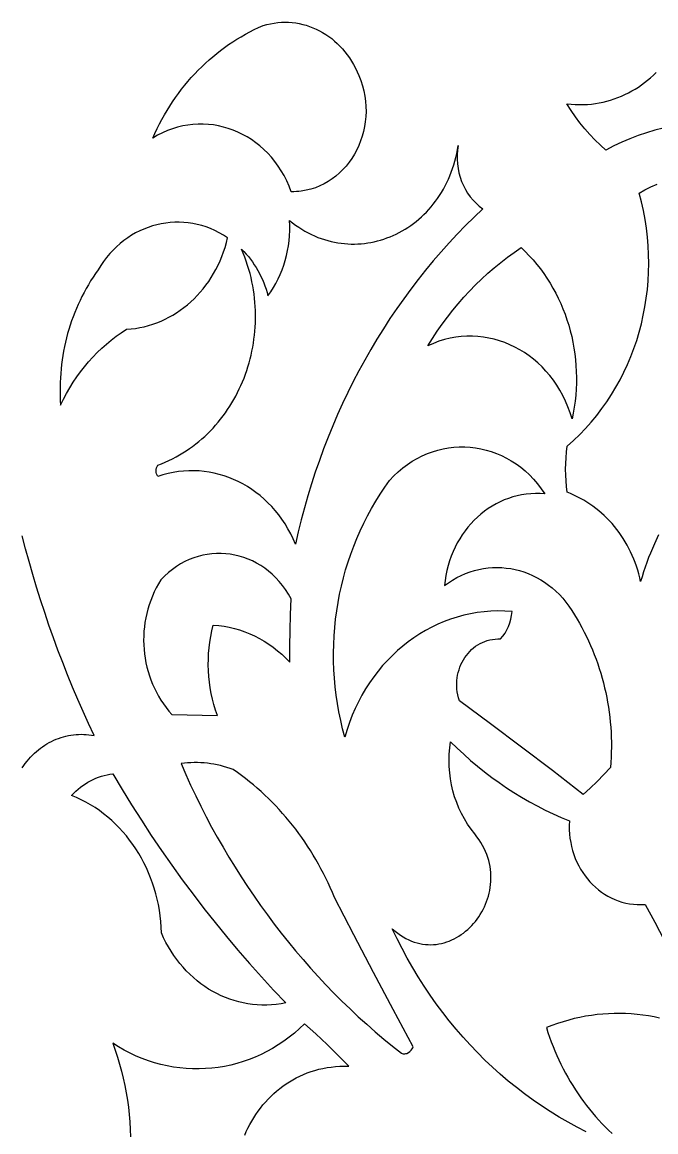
# Model space of a CAD drawing. Extents: x -3069 to -2029, y 258 to 1298.
# Drawn here: x -2506.3 to -2453.9, y 1143 to 1234.6 of the extents above; entities that cross this region are included whole.
import ezdxf

# ---------------------------------------------------------------- set-up
doc = ezdxf.new("R2010")
doc.units = 0
doc.layers.add('LAYER_1', color=18, linetype='CONTINUOUS')

msp = doc.modelspace()

# ---------------------------------------------------------------- linework, layer by layer
at = {"layer": 'LAYER_1'}
for points in [[(-2478.46, 1230.229), (-2478.292, 1229.807), (-2478.152, 1229.382), (-2478.04, 1228.955), (-2477.955, 1228.528), (-2477.896, 1228.1), (-2477.863, 1227.674), (-2477.856, 1227.251), (-2477.873, 1226.831), (-2477.914, 1226.415), (-2477.978, 1226.005), (-2478.066, 1225.602), (-2478.175, 1225.207), (-2478.306, 1224.821), (-2478.457, 1224.445), (-2478.629, 1224.08), (-2478.82, 1223.727), (-2479.031, 1223.388), (-2479.259, 1223.063), (-2479.506, 1222.753), (-2479.769, 1222.46), (-2480.049, 1222.185), (-2480.345, 1221.928), (-2480.655, 1221.692), (-2480.981, 1221.476), (-2481.32, 1221.282), (-2481.672, 1221.111), (-2482.038, 1220.964), (-2482.415, 1220.843), (-2482.803, 1220.748), (-2483.203, 1220.68), (-2483.406, 1220.657), (-2483.612, 1220.641), (-2483.82, 1220.632), (-2484.031, 1220.631), (-2484.21, 1221.091), (-2484.409, 1221.534), (-2484.628, 1221.959), (-2484.865, 1222.366), (-2485.12, 1222.754), (-2485.391, 1223.124), (-2485.679, 1223.475), (-2485.981, 1223.806), (-2486.298, 1224.118), (-2486.628, 1224.409), (-2486.97, 1224.68), (-2487.324, 1224.931), (-2487.689, 1225.16), (-2488.063, 1225.368), (-2488.447, 1225.553), (-2488.838, 1225.717), (-2489.237, 1225.859), (-2489.641, 1225.977), (-2490.052, 1226.073), (-2490.466, 1226.145), (-2490.885, 1226.193), (-2491.306, 1226.217), (-2491.73, 1226.217), (-2492.154, 1226.191), (-2492.578, 1226.141), (-2493.002, 1226.065), (-2493.424, 1225.963), (-2493.844, 1225.836), (-2494.261, 1225.681), (-2494.673, 1225.5), (-2495.08, 1225.292), (-2495.481, 1225.056), (-2495.303, 1225.453), (-2495.117, 1225.844), (-2494.923, 1226.229), (-2494.721, 1226.609), (-2494.511, 1226.983), (-2494.293, 1227.35), (-2494.068, 1227.712), (-2493.836, 1228.067), (-2493.596, 1228.415), (-2493.349, 1228.757), (-2493.095, 1229.093), (-2492.835, 1229.421), (-2492.567, 1229.742), (-2492.293, 1230.057), (-2492.012, 1230.364), (-2491.725, 1230.663), (-2491.432, 1230.956), (-2491.132, 1231.24), (-2490.826, 1231.517), (-2490.515, 1231.786), (-2490.197, 1232.048), (-2489.874, 1232.301), (-2489.546, 1232.545), (-2489.211, 1232.782), (-2488.872, 1233.01), (-2488.527, 1233.23), (-2488.178, 1233.44), (-2487.823, 1233.642), (-2487.463, 1233.835), (-2487.099, 1234.019), (-2486.73, 1234.194), (-2486.357, 1234.359), (-2486.056, 1234.445), (-2485.755, 1234.514), (-2485.454, 1234.568), (-2485.152, 1234.606), (-2484.852, 1234.629), (-2484.552, 1234.636), (-2484.254, 1234.629), (-2483.958, 1234.607), (-2483.663, 1234.571), (-2483.372, 1234.52), (-2483.084, 1234.455), (-2482.799, 1234.377), (-2482.518, 1234.285), (-2482.241, 1234.179), (-2481.969, 1234.06), (-2481.702, 1233.928), (-2481.441, 1233.784), (-2481.185, 1233.627), (-2480.936, 1233.457), (-2480.694, 1233.276), (-2480.458, 1233.082), (-2480.231, 1232.877), (-2480.011, 1232.66), (-2479.8, 1232.432), (-2479.597, 1232.193), (-2479.404, 1231.944), (-2479.22, 1231.683), (-2479.047, 1231.412), (-2478.883, 1231.131), (-2478.731, 1230.84), (-2478.59, 1230.539)], [(-2485.958, 1212.027), (-2485.723, 1212.361), (-2485.504, 1212.706), (-2485.3, 1213.06), (-2485.113, 1213.424), (-2484.941, 1213.796), (-2484.786, 1214.176), (-2484.648, 1214.563), (-2484.526, 1214.957), (-2484.421, 1215.356), (-2484.333, 1215.761), (-2484.262, 1216.17), (-2484.209, 1216.583), (-2484.174, 1216.999), (-2484.156, 1217.417), (-2484.156, 1217.838), (-2484.175, 1218.26), (-2483.926, 1218.06), (-2483.673, 1217.872), (-2483.418, 1217.694), (-2483.16, 1217.528), (-2482.899, 1217.373), (-2482.636, 1217.229), (-2482.37, 1217.096), (-2482.103, 1216.973), (-2481.834, 1216.861), (-2481.563, 1216.76), (-2481.291, 1216.669), (-2481.017, 1216.589), (-2480.743, 1216.518), (-2480.468, 1216.458), (-2480.192, 1216.409), (-2479.916, 1216.369), (-2479.64, 1216.339), (-2479.364, 1216.319), (-2479.088, 1216.308), (-2478.812, 1216.308), (-2478.537, 1216.316), (-2478.263, 1216.335), (-2477.991, 1216.362), (-2477.719, 1216.4), (-2477.449, 1216.446), (-2477.18, 1216.501), (-2476.914, 1216.565), (-2476.65, 1216.639), (-2476.387, 1216.721), (-2476.128, 1216.812), (-2475.871, 1216.911), (-2475.617, 1217.019), (-2475.366, 1217.136), (-2475.118, 1217.261), (-2474.874, 1217.394), (-2474.634, 1217.535), (-2474.397, 1217.685), (-2474.165, 1217.842), (-2473.937, 1218.008), (-2473.714, 1218.181), (-2473.495, 1218.362), (-2473.282, 1218.551), (-2473.073, 1218.747), (-2472.87, 1218.951), (-2472.672, 1219.162), (-2472.481, 1219.38), (-2472.295, 1219.606), (-2472.115, 1219.839), (-2471.942, 1220.078), (-2471.775, 1220.325), (-2471.615, 1220.578), (-2471.462, 1220.839), (-2471.317, 1221.105), (-2471.179, 1221.379), (-2471.048, 1221.659), (-2470.925, 1221.945), (-2470.81, 1222.238), (-2470.704, 1222.536), (-2470.606, 1222.841), (-2470.516, 1223.152), (-2470.436, 1223.469), (-2470.364, 1223.792), (-2470.302, 1224.12), (-2470.249, 1224.454), (-2470.303, 1224.071), (-2470.33, 1223.689), (-2470.33, 1223.308), (-2470.305, 1222.931), (-2470.255, 1222.559), (-2470.18, 1222.194), (-2470.082, 1221.837), (-2469.96, 1221.488), (-2469.815, 1221.151), (-2469.647, 1220.826), (-2469.458, 1220.514), (-2469.248, 1220.218), (-2469.017, 1219.938), (-2468.766, 1219.676), (-2468.496, 1219.434), (-2468.206, 1219.213), (-2468.923, 1218.532), (-2469.626, 1217.837), (-2470.316, 1217.128), (-2470.991, 1216.405), (-2471.653, 1215.667), (-2472.3, 1214.917), (-2472.933, 1214.153), (-2473.552, 1213.376), (-2474.156, 1212.586), (-2474.745, 1211.784), (-2475.319, 1210.97), (-2475.878, 1210.144), (-2476.422, 1209.306), (-2476.951, 1208.456), (-2477.464, 1207.596), (-2477.962, 1206.724), (-2478.444, 1205.842), (-2478.91, 1204.949), (-2479.36, 1204.047), (-2479.793, 1203.134), (-2480.211, 1202.212), (-2480.611, 1201.28), (-2480.996, 1200.34), (-2481.363, 1199.39), (-2481.713, 1198.432), (-2482.047, 1197.466), (-2482.363, 1196.491), (-2482.662, 1195.509), (-2482.943, 1194.519), (-2483.206, 1193.522), (-2483.452, 1192.518), (-2483.68, 1191.508), (-2483.872, 1191.948), (-2484.081, 1192.374), (-2484.305, 1192.785), (-2484.546, 1193.182), (-2484.801, 1193.563), (-2485.07, 1193.93), (-2485.352, 1194.28), (-2485.648, 1194.615), (-2485.956, 1194.933), (-2486.276, 1195.235), (-2486.607, 1195.52), (-2486.949, 1195.788), (-2487.3, 1196.038), (-2487.661, 1196.271), (-2488.031, 1196.486), (-2488.408, 1196.682), (-2488.794, 1196.86), (-2489.186, 1197.019), (-2489.585, 1197.158), (-2489.989, 1197.278), (-2490.398, 1197.378), (-2490.812, 1197.459), (-2491.23, 1197.518), (-2491.652, 1197.557), (-2492.076, 1197.576), (-2492.502, 1197.572), (-2492.929, 1197.548), (-2493.358, 1197.501), (-2493.786, 1197.432), (-2494.215, 1197.341), (-2494.642, 1197.227), (-2495.068, 1197.09), (-2495.123, 1197.202), (-2495.161, 1197.32), (-2495.184, 1197.442), (-2495.192, 1197.566), (-2495.184, 1197.69), (-2495.161, 1197.812), (-2495.123, 1197.93), (-2495.068, 1198.043), (-2494.756, 1198.161), (-2494.448, 1198.288), (-2494.146, 1198.423), (-2493.849, 1198.567), (-2493.557, 1198.718), (-2493.271, 1198.878), (-2492.99, 1199.045), (-2492.715, 1199.22), (-2492.445, 1199.402), (-2492.181, 1199.591), (-2491.923, 1199.787), (-2491.671, 1199.99), (-2491.424, 1200.2), (-2491.184, 1200.416), (-2490.949, 1200.639), (-2490.72, 1200.868), (-2490.498, 1201.103), (-2490.281, 1201.344), (-2490.071, 1201.59), (-2489.868, 1201.842), (-2489.67, 1202.1), (-2489.479, 1202.362), (-2489.295, 1202.63), (-2489.117, 1202.902), (-2488.946, 1203.179), (-2488.781, 1203.461), (-2488.623, 1203.747), (-2488.473, 1204.038), (-2488.329, 1204.332), (-2488.191, 1204.63), (-2488.061, 1204.932), (-2487.938, 1205.237), (-2487.823, 1205.546), (-2487.714, 1205.858), (-2487.613, 1206.173), (-2487.519, 1206.491), (-2487.432, 1206.811), (-2487.353, 1207.135), (-2487.282, 1207.46), (-2487.218, 1207.788), (-2487.162, 1208.117), (-2487.113, 1208.449), (-2487.073, 1208.782), (-2487.04, 1209.117), (-2487.015, 1209.453), (-2486.998, 1209.79), (-2486.989, 1210.129), (-2486.989, 1210.468), (-2486.996, 1210.808), (-2487.012, 1211.148), (-2487.036, 1211.489), (-2487.069, 1211.83), (-2487.11, 1212.171), (-2487.159, 1212.512), (-2487.217, 1212.853), (-2487.284, 1213.193), (-2487.359, 1213.532), (-2487.443, 1213.871), (-2487.536, 1214.209), (-2487.638, 1214.545), (-2487.749, 1214.881), (-2487.869, 1215.215), (-2487.998, 1215.547), (-2488.136, 1215.877), (-2487.944, 1215.68), (-2487.759, 1215.477), (-2487.58, 1215.267), (-2487.409, 1215.05), (-2487.245, 1214.827), (-2487.088, 1214.598), (-2486.939, 1214.363), (-2486.798, 1214.123), (-2486.664, 1213.877), (-2486.538, 1213.626), (-2486.421, 1213.371), (-2486.311, 1213.11), (-2486.21, 1212.846), (-2486.117, 1212.577), (-2486.033, 1212.304)], [(-2489.292, 1216.819), (-2489.635, 1217.041), (-2489.985, 1217.241), (-2490.34, 1217.42), (-2490.699, 1217.579), (-2491.063, 1217.716), (-2491.43, 1217.833), (-2491.8, 1217.93), (-2492.171, 1218.006), (-2492.544, 1218.062), (-2492.918, 1218.098), (-2493.292, 1218.114), (-2493.666, 1218.11), (-2494.038, 1218.087), (-2494.408, 1218.045), (-2494.776, 1217.984), (-2495.14, 1217.903), (-2495.501, 1217.804), (-2495.857, 1217.686), (-2496.208, 1217.549), (-2496.553, 1217.394), (-2496.892, 1217.221), (-2497.223, 1217.03), (-2497.547, 1216.821), (-2497.862, 1216.595), (-2498.168, 1216.351), (-2498.464, 1216.089), (-2498.75, 1215.81), (-2499.025, 1215.515), (-2499.288, 1215.202), (-2499.538, 1214.873), (-2499.776, 1214.527), (-2500, 1214.164), (-2500.21, 1213.866), (-2500.413, 1213.563), (-2500.61, 1213.255), (-2500.799, 1212.943), (-2500.981, 1212.627), (-2501.156, 1212.306), (-2501.325, 1211.982), (-2501.485, 1211.653), (-2501.639, 1211.321), (-2501.786, 1210.986), (-2501.925, 1210.647), (-2502.057, 1210.304), (-2502.181, 1209.959), (-2502.299, 1209.611), (-2502.408, 1209.259), (-2502.51, 1208.905), (-2502.605, 1208.549), (-2502.692, 1208.19), (-2502.772, 1207.829), (-2502.844, 1207.466), (-2502.908, 1207.101), (-2502.964, 1206.734), (-2503.013, 1206.366), (-2503.054, 1205.996), (-2503.087, 1205.625), (-2503.112, 1205.252), (-2503.129, 1204.879), (-2503.138, 1204.504), (-2503.139, 1204.129), (-2503.132, 1203.753), (-2503.118, 1203.377), (-2503.094, 1203.001), (-2502.857, 1203.488), (-2502.605, 1203.964), (-2502.338, 1204.429), (-2502.056, 1204.882), (-2501.759, 1205.323), (-2501.449, 1205.751), (-2501.125, 1206.167), (-2500.787, 1206.569), (-2500.437, 1206.958), (-2500.073, 1207.333), (-2499.698, 1207.693), (-2499.31, 1208.038), (-2498.911, 1208.368), (-2498.501, 1208.683), (-2498.08, 1208.981), (-2497.648, 1209.263), (-2497.275, 1209.293), (-2496.907, 1209.339), (-2496.543, 1209.401), (-2496.183, 1209.479), (-2495.828, 1209.572), (-2495.478, 1209.68), (-2495.134, 1209.803), (-2494.796, 1209.941), (-2494.463, 1210.093), (-2494.138, 1210.258), (-2493.819, 1210.438), (-2493.507, 1210.631), (-2493.203, 1210.836), (-2492.907, 1211.055), (-2492.619, 1211.286), (-2492.339, 1211.528), (-2492.068, 1211.783), (-2491.807, 1212.05), (-2491.554, 1212.327), (-2491.312, 1212.615), (-2491.08, 1212.915), (-2490.858, 1213.224), (-2490.648, 1213.543), (-2490.448, 1213.872), (-2490.26, 1214.211), (-2490.083, 1214.559), (-2489.919, 1214.915), (-2489.767, 1215.28), (-2489.628, 1215.653), (-2489.503, 1216.034), (-2489.39, 1216.423)], [(-2460.837, 1201.855), (-2460.994, 1202.363), (-2461.173, 1202.854), (-2461.374, 1203.329), (-2461.596, 1203.787), (-2461.838, 1204.228), (-2462.099, 1204.65), (-2462.378, 1205.055), (-2462.674, 1205.44), (-2462.987, 1205.806), (-2463.315, 1206.152), (-2463.658, 1206.479), (-2464.015, 1206.785), (-2464.385, 1207.069), (-2464.767, 1207.333), (-2465.161, 1207.574), (-2465.565, 1207.793), (-2465.978, 1207.989), (-2466.4, 1208.162), (-2466.83, 1208.312), (-2467.267, 1208.437), (-2467.71, 1208.538), (-2468.159, 1208.614), (-2468.612, 1208.665), (-2469.068, 1208.689), (-2469.527, 1208.688), (-2469.987, 1208.659), (-2470.449, 1208.604), (-2470.911, 1208.521), (-2471.371, 1208.41), (-2471.831, 1208.27), (-2472.287, 1208.102), (-2472.741, 1207.904), (-2472.36, 1208.515), (-2471.965, 1209.114), (-2471.555, 1209.7), (-2471.131, 1210.273), (-2470.694, 1210.832), (-2470.243, 1211.378), (-2469.778, 1211.909), (-2469.301, 1212.427), (-2468.811, 1212.929), (-2468.308, 1213.417), (-2467.793, 1213.889), (-2467.267, 1214.346), (-2466.728, 1214.788), (-2466.178, 1215.213), (-2465.618, 1215.622), (-2465.046, 1216.014), (-2464.702, 1215.684), (-2464.371, 1215.342), (-2464.052, 1214.99), (-2463.745, 1214.627), (-2463.452, 1214.253), (-2463.172, 1213.87), (-2462.904, 1213.478), (-2462.65, 1213.076), (-2462.409, 1212.667), (-2462.182, 1212.249), (-2461.968, 1211.823), (-2461.768, 1211.39), (-2461.582, 1210.95), (-2461.409, 1210.504), (-2461.251, 1210.052), (-2461.107, 1209.594), (-2460.977, 1209.131), (-2460.862, 1208.663), (-2460.762, 1208.191), (-2460.676, 1207.715), (-2460.605, 1207.236), (-2460.548, 1206.754), (-2460.507, 1206.269), (-2460.482, 1205.781), (-2460.471, 1205.292), (-2460.476, 1204.802), (-2460.496, 1204.311), (-2460.533, 1203.819), (-2460.585, 1203.327), (-2460.653, 1202.835), (-2460.737, 1202.345)], [(-2470.146, 1178.58), (-2470.219, 1178.82), (-2470.277, 1179.059), (-2470.319, 1179.299), (-2470.348, 1179.537), (-2470.362, 1179.775), (-2470.362, 1180.01), (-2470.35, 1180.243), (-2470.324, 1180.473), (-2470.285, 1180.699), (-2470.234, 1180.921), (-2470.172, 1181.139), (-2470.097, 1181.351), (-2470.012, 1181.558), (-2469.916, 1181.758), (-2469.809, 1181.952), (-2469.692, 1182.139), (-2469.565, 1182.317), (-2469.429, 1182.487), (-2469.284, 1182.648), (-2469.13, 1182.8), (-2468.968, 1182.941), (-2468.798, 1183.072), (-2468.621, 1183.192), (-2468.436, 1183.3), (-2468.244, 1183.396), (-2468.046, 1183.48), (-2467.842, 1183.55), (-2467.632, 1183.606), (-2467.416, 1183.648), (-2467.195, 1183.674), (-2466.97, 1183.686), (-2466.741, 1183.681), (-2466.542, 1183.916), (-2466.365, 1184.169), (-2466.209, 1184.437), (-2466.077, 1184.718), (-2465.968, 1185.012), (-2465.883, 1185.316), (-2465.824, 1185.628), (-2465.79, 1185.946), (-2466.374, 1185.985), (-2466.955, 1185.995), (-2467.532, 1185.977), (-2468.104, 1185.933), (-2468.671, 1185.861), (-2469.232, 1185.763), (-2469.786, 1185.64), (-2470.332, 1185.491), (-2470.871, 1185.318), (-2471.401, 1185.12), (-2471.921, 1184.899), (-2472.432, 1184.654), (-2472.933, 1184.386), (-2473.422, 1184.095), (-2473.9, 1183.783), (-2474.365, 1183.45), (-2474.817, 1183.095), (-2475.255, 1182.72), (-2475.679, 1182.324), (-2476.089, 1181.909), (-2476.482, 1181.476), (-2476.86, 1181.023), (-2477.22, 1180.552), (-2477.564, 1180.064), (-2477.889, 1179.558), (-2478.195, 1179.036), (-2478.482, 1178.498), (-2478.749, 1177.943), (-2478.996, 1177.374), (-2479.221, 1176.789), (-2479.424, 1176.191), (-2479.605, 1175.578), (-2479.788, 1176.264), (-2479.951, 1176.954), (-2480.094, 1177.647), (-2480.217, 1178.342), (-2480.32, 1179.039), (-2480.404, 1179.737), (-2480.468, 1180.436), (-2480.512, 1181.136), (-2480.536, 1181.835), (-2480.541, 1182.534), (-2480.527, 1183.232), (-2480.493, 1183.928), (-2480.441, 1184.622), (-2480.369, 1185.314), (-2480.278, 1186.002), (-2480.168, 1186.688), (-2480.039, 1187.369), (-2479.892, 1188.046), (-2479.726, 1188.717), (-2479.541, 1189.384), (-2479.338, 1190.044), (-2479.116, 1190.698), (-2478.876, 1191.345), (-2478.618, 1191.985), (-2478.341, 1192.617), (-2478.046, 1193.24), (-2477.734, 1193.855), (-2477.403, 1194.46), (-2477.055, 1195.055), (-2476.689, 1195.641), (-2476.305, 1196.215), (-2475.903, 1196.778), (-2475.554, 1197.149), (-2475.191, 1197.494), (-2474.815, 1197.811), (-2474.428, 1198.101), (-2474.03, 1198.365), (-2473.623, 1198.602), (-2473.208, 1198.812), (-2472.785, 1198.995), (-2472.356, 1199.153), (-2471.921, 1199.283), (-2471.482, 1199.388), (-2471.04, 1199.466), (-2470.595, 1199.519), (-2470.15, 1199.545), (-2469.704, 1199.545), (-2469.259, 1199.519), (-2468.815, 1199.468), (-2468.375, 1199.391), (-2467.938, 1199.289), (-2467.507, 1199.161), (-2467.081, 1199.007), (-2466.662, 1198.829), (-2466.252, 1198.625), (-2465.85, 1198.396), (-2465.459, 1198.141), (-2465.078, 1197.862), (-2464.71, 1197.558), (-2464.354, 1197.23), (-2464.013, 1196.876), (-2463.687, 1196.498), (-2463.378, 1196.096), (-2463.085, 1195.669), (-2463.476, 1195.695), (-2463.863, 1195.699), (-2464.247, 1195.682), (-2464.626, 1195.644), (-2465.001, 1195.586), (-2465.369, 1195.508), (-2465.732, 1195.411), (-2466.089, 1195.295), (-2466.438, 1195.161), (-2466.78, 1195.009), (-2467.114, 1194.839), (-2467.44, 1194.653), (-2467.756, 1194.45), (-2468.063, 1194.231), (-2468.36, 1193.996), (-2468.647, 1193.747), (-2468.922, 1193.483), (-2469.186, 1193.204), (-2469.438, 1192.912), (-2469.677, 1192.607), (-2469.903, 1192.289), (-2470.115, 1191.958), (-2470.313, 1191.616), (-2470.497, 1191.263), (-2470.666, 1190.898), (-2470.819, 1190.524), (-2470.955, 1190.139), (-2471.075, 1189.745), (-2471.178, 1189.341), (-2471.263, 1188.93), (-2471.33, 1188.51), (-2471.378, 1188.083), (-2471.042, 1188.327), (-2470.698, 1188.55), (-2470.347, 1188.75), (-2469.991, 1188.928), (-2469.63, 1189.085), (-2469.265, 1189.22), (-2468.896, 1189.333), (-2468.524, 1189.426), (-2468.15, 1189.497), (-2467.775, 1189.547), (-2467.398, 1189.576), (-2467.022, 1189.585), (-2466.647, 1189.573), (-2466.273, 1189.541), (-2465.902, 1189.488), (-2465.533, 1189.416), (-2465.168, 1189.324), (-2464.808, 1189.212), (-2464.452, 1189.081), (-2464.103, 1188.93), (-2463.76, 1188.76), (-2463.424, 1188.572), (-2463.097, 1188.364), (-2462.778, 1188.137), (-2462.468, 1187.892), (-2462.169, 1187.629), (-2461.881, 1187.348), (-2461.604, 1187.048), (-2461.34, 1186.731), (-2461.089, 1186.396), (-2460.852, 1186.043), (-2460.629, 1185.673), (-2460.418, 1185.324), (-2460.214, 1184.971), (-2460.017, 1184.614), (-2459.827, 1184.253), (-2459.646, 1183.887), (-2459.471, 1183.519), (-2459.304, 1183.146), (-2459.144, 1182.77), (-2458.992, 1182.39), (-2458.848, 1182.008), (-2458.711, 1181.622), (-2458.582, 1181.234), (-2458.461, 1180.842), (-2458.347, 1180.448), (-2458.241, 1180.052), (-2458.143, 1179.653), (-2458.052, 1179.252), (-2457.969, 1178.849), (-2457.895, 1178.444), (-2457.828, 1178.037), (-2457.769, 1177.628), (-2457.718, 1177.218), (-2457.675, 1176.806), (-2457.64, 1176.394), (-2457.614, 1175.98), (-2457.595, 1175.565), (-2457.584, 1175.15), (-2457.582, 1174.733), (-2457.588, 1174.317), (-2457.602, 1173.899), (-2457.624, 1173.482), (-2457.655, 1173.064), (-2458.2, 1172.478), (-2458.761, 1171.91), (-2459.337, 1171.36), (-2459.927, 1170.829), (-2462.461, 1172.8), (-2465.009, 1174.749), (-2467.571, 1176.676)], [(-2484.16, 1181.76), (-2484.153, 1183.071), (-2484.13, 1184.381), (-2484.091, 1185.692), (-2484.036, 1187.001), (-2484.258, 1187.39), (-2484.496, 1187.757), (-2484.75, 1188.105), (-2485.02, 1188.431), (-2485.303, 1188.737), (-2485.599, 1189.021), (-2485.908, 1189.284), (-2486.227, 1189.526), (-2486.557, 1189.746), (-2486.896, 1189.945), (-2487.244, 1190.122), (-2487.598, 1190.277), (-2487.96, 1190.41), (-2488.327, 1190.52), (-2488.698, 1190.609), (-2489.073, 1190.675), (-2489.451, 1190.718), (-2489.831, 1190.739), (-2490.211, 1190.737), (-2490.592, 1190.712), (-2490.971, 1190.664), (-2491.348, 1190.592), (-2491.723, 1190.497), (-2492.093, 1190.379), (-2492.459, 1190.236), (-2492.819, 1190.07), (-2493.172, 1189.881), (-2493.518, 1189.666), (-2493.855, 1189.428), (-2494.183, 1189.166), (-2494.5, 1188.879), (-2494.806, 1188.567), (-2495.004, 1188.239), (-2495.188, 1187.905), (-2495.356, 1187.564), (-2495.51, 1187.218), (-2495.649, 1186.866), (-2495.772, 1186.51), (-2495.881, 1186.15), (-2495.975, 1185.787), (-2496.054, 1185.421), (-2496.119, 1185.052), (-2496.168, 1184.681), (-2496.203, 1184.31), (-2496.224, 1183.937), (-2496.23, 1183.564), (-2496.221, 1183.192), (-2496.198, 1182.82), (-2496.161, 1182.45), (-2496.109, 1182.082), (-2496.043, 1181.716), (-2495.962, 1181.354), (-2495.867, 1180.995), (-2495.758, 1180.64), (-2495.635, 1180.29), (-2495.498, 1179.945), (-2495.347, 1179.606), (-2495.181, 1179.273), (-2495.002, 1178.947), (-2494.809, 1178.628), (-2494.601, 1178.317), (-2494.38, 1178.015), (-2494.146, 1177.722), (-2493.897, 1177.439), (-2490.134, 1177.351), (-2490.289, 1177.8), (-2490.426, 1178.254), (-2490.545, 1178.713), (-2490.647, 1179.176), (-2490.731, 1179.642), (-2490.797, 1180.111), (-2490.846, 1180.583), (-2490.876, 1181.056), (-2490.889, 1181.53), (-2490.883, 1182.004), (-2490.86, 1182.478), (-2490.819, 1182.951), (-2490.759, 1183.423), (-2490.682, 1183.893), (-2490.587, 1184.359), (-2490.473, 1184.823), (-2490.03, 1184.786), (-2489.59, 1184.726), (-2489.154, 1184.645), (-2488.723, 1184.543), (-2488.298, 1184.42), (-2487.879, 1184.276), (-2487.467, 1184.111), (-2487.062, 1183.926), (-2486.664, 1183.722), (-2486.276, 1183.498), (-2485.897, 1183.255), (-2485.527, 1182.992), (-2485.168, 1182.711), (-2484.82, 1182.412), (-2484.484, 1182.095)], [(-2488.832, 1172.887), (-2489.092, 1172.981), (-2489.354, 1173.067), (-2489.619, 1173.144), (-2489.884, 1173.214), (-2490.151, 1173.274), (-2490.42, 1173.326), (-2490.69, 1173.37), (-2490.96, 1173.405), (-2491.232, 1173.432), (-2491.504, 1173.45), (-2491.776, 1173.459), (-2492.049, 1173.46), (-2492.322, 1173.452), (-2492.595, 1173.436), (-2492.867, 1173.411), (-2493.14, 1173.377), (-2492.749, 1172.484), (-2492.346, 1171.599), (-2491.931, 1170.722), (-2491.503, 1169.853), (-2491.063, 1168.993), (-2490.611, 1168.141), (-2490.146, 1167.298), (-2489.67, 1166.463), (-2489.181, 1165.638), (-2488.681, 1164.821), (-2488.17, 1164.014), (-2487.647, 1163.216), (-2487.112, 1162.428), (-2486.566, 1161.649), (-2486.009, 1160.88), (-2485.441, 1160.121), (-2484.862, 1159.372), (-2484.272, 1158.633), (-2483.672, 1157.905), (-2483.06, 1157.187), (-2482.439, 1156.48), (-2481.806, 1155.784), (-2481.164, 1155.098), (-2480.511, 1154.424), (-2479.848, 1153.761), (-2479.176, 1153.109), (-2478.493, 1152.469), (-2477.801, 1151.841), (-2477.099, 1151.224), (-2476.387, 1150.62), (-2475.667, 1150.027), (-2474.936, 1149.447), (-2474.861, 1149.426), (-2474.786, 1149.414), (-2474.711, 1149.409), (-2474.637, 1149.413), (-2474.563, 1149.424), (-2474.492, 1149.442), (-2474.356, 1149.5), (-2474.232, 1149.585), (-2474.124, 1149.695), (-2474.035, 1149.827), (-2473.999, 1149.9), (-2473.969, 1149.979), (-2475.611, 1153.053), (-2477.241, 1156.135), (-2478.859, 1159.225), (-2480.464, 1162.322), (-2480.633, 1162.729), (-2480.809, 1163.131), (-2480.992, 1163.53), (-2481.181, 1163.924), (-2481.376, 1164.314), (-2481.578, 1164.699), (-2481.786, 1165.08), (-2482.001, 1165.456), (-2482.221, 1165.828), (-2482.448, 1166.195), (-2482.68, 1166.557), (-2482.919, 1166.914), (-2483.163, 1167.266), (-2483.413, 1167.613), (-2483.669, 1167.955), (-2483.931, 1168.291), (-2484.198, 1168.622), (-2484.471, 1168.948), (-2484.749, 1169.268), (-2485.033, 1169.583), (-2485.322, 1169.892), (-2485.616, 1170.195), (-2485.915, 1170.492), (-2486.22, 1170.783), (-2486.529, 1171.068), (-2486.844, 1171.347), (-2487.163, 1171.62), (-2487.488, 1171.886), (-2487.817, 1172.146), (-2488.15, 1172.399), (-2488.489, 1172.646)], [(-2484.482, 1153.605), (-2484.878, 1153.531), (-2485.274, 1153.477), (-2485.669, 1153.441), (-2486.062, 1153.423), (-2486.454, 1153.424), (-2486.844, 1153.443), (-2487.231, 1153.479), (-2487.614, 1153.532), (-2487.995, 1153.603), (-2488.371, 1153.691), (-2488.743, 1153.795), (-2489.111, 1153.916), (-2489.473, 1154.053), (-2489.829, 1154.206), (-2490.179, 1154.374), (-2490.522, 1154.558), (-2490.859, 1154.757), (-2491.188, 1154.971), (-2491.509, 1155.199), (-2491.821, 1155.442), (-2492.125, 1155.699), (-2492.419, 1155.971), (-2492.704, 1156.255), (-2492.979, 1156.553), (-2493.243, 1156.865), (-2493.496, 1157.189), (-2493.737, 1157.526), (-2493.967, 1157.875), (-2494.184, 1158.236), (-2494.388, 1158.609), (-2494.579, 1158.994), (-2494.756, 1159.391), (-2494.776, 1159.868), (-2494.811, 1160.341), (-2494.863, 1160.81), (-2494.93, 1161.274), (-2495.013, 1161.733), (-2495.111, 1162.187), (-2495.224, 1162.634), (-2495.352, 1163.076), (-2495.495, 1163.511), (-2495.652, 1163.938), (-2495.822, 1164.358), (-2496.007, 1164.771), (-2496.205, 1165.175), (-2496.416, 1165.57), (-2496.64, 1165.957), (-2496.877, 1166.334), (-2497.126, 1166.701), (-2497.388, 1167.058), (-2497.661, 1167.404), (-2497.946, 1167.739), (-2498.243, 1168.063), (-2498.551, 1168.375), (-2498.869, 1168.675), (-2499.198, 1168.962), (-2499.538, 1169.236), (-2499.888, 1169.497), (-2500.247, 1169.744), (-2500.616, 1169.977), (-2500.995, 1170.195), (-2501.382, 1170.399), (-2501.779, 1170.587), (-2502.184, 1170.759), (-2502.008, 1170.941), (-2501.826, 1171.115), (-2501.638, 1171.28), (-2501.445, 1171.435), (-2501.246, 1171.581), (-2501.041, 1171.718), (-2500.832, 1171.845), (-2500.619, 1171.962), (-2500.401, 1172.069), (-2500.179, 1172.167), (-2499.953, 1172.253), (-2499.724, 1172.33), (-2499.492, 1172.396), (-2499.257, 1172.451), (-2499.019, 1172.495), (-2498.78, 1172.529), (-2498.01, 1171.238), (-2497.224, 1169.961), (-2496.42, 1168.698), (-2495.6, 1167.448), (-2494.762, 1166.213), (-2493.908, 1164.991), (-2493.037, 1163.784), (-2492.15, 1162.592), (-2491.247, 1161.415), (-2490.327, 1160.252), (-2489.392, 1159.105), (-2488.441, 1157.973), (-2487.474, 1156.857), (-2486.492, 1155.757), (-2485.495, 1154.673)]]:
    msp.add_lwpolyline(points, close=True, dxfattribs=at)
for points in [[(-2453.298, 1225.891), (-2453.995, 1225.71), (-2454.686, 1225.502), (-2455.37, 1225.268), (-2456.048, 1225.008), (-2456.718, 1224.722), (-2457.38, 1224.41), (-2458.033, 1224.072), (-2458.495, 1224.484), (-2458.941, 1224.916), (-2459.37, 1225.366), (-2459.783, 1225.835), (-2460.177, 1226.322), (-2460.554, 1226.826), (-2460.912, 1227.347), (-2461.252, 1227.884), (-2460.906, 1227.851), (-2460.564, 1227.831), (-2460.225, 1227.824), (-2459.889, 1227.829), (-2459.557, 1227.847), (-2459.228, 1227.877), (-2458.903, 1227.919), (-2458.582, 1227.973), (-2458.266, 1228.039), (-2457.953, 1228.116), (-2457.645, 1228.204), (-2457.341, 1228.303), (-2457.042, 1228.412), (-2456.748, 1228.532), (-2456.459, 1228.662), (-2456.174, 1228.802), (-2455.896, 1228.952), (-2455.622, 1229.111), (-2455.354, 1229.28), (-2455.092, 1229.458), (-2454.836, 1229.644), (-2454.585, 1229.839), (-2454.341, 1230.042), (-2454.103, 1230.254), (-2453.872, 1230.473)], [(-2453.679, 1192.269), (-2454.027, 1191.533), (-2454.351, 1190.78), (-2454.503, 1190.396), (-2454.649, 1190.009), (-2454.788, 1189.617), (-2454.921, 1189.222), (-2455.047, 1188.822), (-2455.167, 1188.419), (-2455.239, 1188.74), (-2455.321, 1189.058), (-2455.411, 1189.371), (-2455.51, 1189.68), (-2455.618, 1189.985), (-2455.735, 1190.284), (-2455.859, 1190.579), (-2455.992, 1190.868), (-2456.133, 1191.152), (-2456.282, 1191.431), (-2456.438, 1191.704), (-2456.602, 1191.971), (-2456.773, 1192.232), (-2456.952, 1192.486), (-2457.138, 1192.735), (-2457.331, 1192.977), (-2457.53, 1193.211), (-2457.736, 1193.439), (-2457.949, 1193.66), (-2458.168, 1193.874), (-2458.394, 1194.08), (-2458.625, 1194.278), (-2458.862, 1194.468), (-2459.105, 1194.651), (-2459.354, 1194.825), (-2459.608, 1194.99), (-2459.868, 1195.147), (-2460.132, 1195.295), (-2460.402, 1195.435), (-2460.677, 1195.565), (-2460.956, 1195.685), (-2461.24, 1195.797), (-2461.294, 1196.271), (-2461.332, 1196.748), (-2461.356, 1197.225), (-2461.363, 1197.703), (-2461.356, 1198.18), (-2461.332, 1198.657), (-2461.294, 1199.134), (-2461.24, 1199.609), (-2460.709, 1200.079), (-2460.199, 1200.569), (-2459.71, 1201.077), (-2459.24, 1201.603), (-2458.792, 1202.146), (-2458.364, 1202.706), (-2457.958, 1203.281), (-2457.573, 1203.871), (-2457.209, 1204.475), (-2456.867, 1205.092), (-2456.548, 1205.722), (-2456.25, 1206.363), (-2455.975, 1207.016), (-2455.723, 1207.679), (-2455.493, 1208.351), (-2455.287, 1209.032), (-2455.104, 1209.721), (-2454.944, 1210.417), (-2454.808, 1211.12), (-2454.696, 1211.829), (-2454.608, 1212.543), (-2454.545, 1213.26), (-2454.506, 1213.982), (-2454.492, 1214.706), (-2454.503, 1215.432), (-2454.539, 1216.159), (-2454.601, 1216.887), (-2454.688, 1217.614), (-2454.801, 1218.341), (-2454.94, 1219.065), (-2455.106, 1219.788), (-2455.298, 1220.506), (-2454.809, 1220.775), (-2454.312, 1221.02), (-2453.808, 1221.241)], [(-2506.271, 1173.022), (-2506.142, 1173.213), (-2506.007, 1173.399), (-2505.867, 1173.578), (-2505.722, 1173.751), (-2505.572, 1173.917), (-2505.418, 1174.077), (-2505.258, 1174.231), (-2505.095, 1174.377), (-2504.927, 1174.518), (-2504.755, 1174.651), (-2504.58, 1174.778), (-2504.4, 1174.897), (-2504.218, 1175.01), (-2504.031, 1175.115), (-2503.842, 1175.213), (-2503.65, 1175.304), (-2503.455, 1175.388), (-2503.258, 1175.464), (-2503.058, 1175.533), (-2502.856, 1175.594), (-2502.652, 1175.647), (-2502.446, 1175.693), (-2502.238, 1175.73), (-2502.029, 1175.76), (-2501.819, 1175.782), (-2501.607, 1175.795), (-2501.395, 1175.801), (-2501.182, 1175.798), (-2500.968, 1175.787), (-2500.754, 1175.767), (-2500.539, 1175.739), (-2500.325, 1175.702), (-2500.787, 1176.692), (-2501.238, 1177.687), (-2501.677, 1178.689), (-2502.104, 1179.697), (-2502.518, 1180.71), (-2502.921, 1181.73), (-2503.312, 1182.755), (-2503.69, 1183.785), (-2504.056, 1184.82), (-2504.409, 1185.861), (-2504.751, 1186.907), (-2505.08, 1187.958), (-2505.396, 1189.013), (-2505.7, 1190.074), (-2505.992, 1191.138), (-2506.271, 1192.207)], [(-2459.657, 1142.954), (-2460.417, 1143.342), (-2461.167, 1143.75), (-2461.907, 1144.179), (-2462.635, 1144.627), (-2463.353, 1145.095), (-2464.059, 1145.582), (-2464.753, 1146.087), (-2465.434, 1146.612), (-2466.104, 1147.155), (-2466.761, 1147.715), (-2467.404, 1148.294), (-2468.035, 1148.89), (-2468.652, 1149.503), (-2469.254, 1150.133), (-2469.843, 1150.78), (-2470.417, 1151.444), (-2470.976, 1152.123), (-2471.52, 1152.818), (-2472.049, 1153.529), (-2472.562, 1154.255), (-2473.058, 1154.996), (-2473.539, 1155.751), (-2474.002, 1156.521), (-2474.449, 1157.305), (-2474.878, 1158.103), (-2475.29, 1158.915), (-2475.684, 1159.74), (-2475.462, 1159.547), (-2475.238, 1159.37), (-2475.012, 1159.209), (-2474.785, 1159.065), (-2474.556, 1158.935), (-2474.327, 1158.821), (-2474.098, 1158.722), (-2473.868, 1158.637), (-2473.638, 1158.567), (-2473.408, 1158.511), (-2473.179, 1158.468), (-2472.951, 1158.438), (-2472.723, 1158.422), (-2472.497, 1158.418), (-2472.273, 1158.427), (-2472.051, 1158.448), (-2471.83, 1158.48), (-2471.612, 1158.524), (-2471.397, 1158.579), (-2471.185, 1158.645), (-2470.976, 1158.722), (-2470.771, 1158.808), (-2470.569, 1158.905), (-2470.371, 1159.011), (-2470.178, 1159.127), (-2469.989, 1159.251), (-2469.805, 1159.384), (-2469.626, 1159.526), (-2469.453, 1159.675), (-2469.285, 1159.833), (-2469.123, 1159.997), (-2468.968, 1160.169), (-2468.818, 1160.348), (-2468.676, 1160.533), (-2468.541, 1160.724), (-2468.412, 1160.922), (-2468.292, 1161.124), (-2468.179, 1161.332), (-2468.074, 1161.545), (-2467.978, 1161.763), (-2467.89, 1161.985), (-2467.811, 1162.211), (-2467.742, 1162.44), (-2467.682, 1162.673), (-2467.631, 1162.909), (-2467.591, 1163.148), (-2467.56, 1163.39), (-2467.541, 1163.633), (-2467.532, 1163.878), (-2467.534, 1164.125), (-2467.547, 1164.373), (-2467.572, 1164.622), (-2467.609, 1164.872), (-2467.658, 1165.122), (-2467.72, 1165.372), (-2467.794, 1165.621), (-2467.881, 1165.87), (-2467.981, 1166.118), (-2468.095, 1166.364), (-2468.223, 1166.61), (-2468.364, 1166.853), (-2468.52, 1167.094), (-2468.69, 1167.332), (-2468.876, 1167.568), (-2469.182, 1167.964), (-2469.466, 1168.377), (-2469.726, 1168.805), (-2469.963, 1169.247), (-2470.177, 1169.701), (-2470.366, 1170.166), (-2470.532, 1170.642), (-2470.672, 1171.127), (-2470.788, 1171.62), (-2470.879, 1172.12), (-2470.944, 1172.625), (-2470.983, 1173.134), (-2470.996, 1173.647), (-2470.983, 1174.162), (-2470.943, 1174.677), (-2470.875, 1175.192), (-2470.334, 1174.663), (-2469.782, 1174.148), (-2469.219, 1173.649), (-2468.645, 1173.166), (-2468.061, 1172.698), (-2467.468, 1172.246), (-2466.865, 1171.81), (-2466.252, 1171.39), (-2465.631, 1170.987), (-2465.001, 1170.601), (-2464.362, 1170.231), (-2463.715, 1169.878), (-2463.06, 1169.542), (-2462.397, 1169.224), (-2461.727, 1168.923), (-2461.05, 1168.64), (-2461.065, 1168.275), (-2461.062, 1167.914), (-2461.041, 1167.557), (-2461.003, 1167.207), (-2460.947, 1166.862), (-2460.875, 1166.523), (-2460.787, 1166.192), (-2460.683, 1165.868), (-2460.565, 1165.553), (-2460.432, 1165.246), (-2460.284, 1164.948), (-2460.123, 1164.66), (-2459.949, 1164.382), (-2459.762, 1164.115), (-2459.563, 1163.859), (-2459.352, 1163.615), (-2459.13, 1163.383), (-2458.898, 1163.164), (-2458.655, 1162.959), (-2458.402, 1162.767), (-2458.14, 1162.59), (-2457.869, 1162.428), (-2457.59, 1162.281), (-2457.303, 1162.151), (-2457.009, 1162.037), (-2456.708, 1161.94), (-2456.4, 1161.861), (-2456.087, 1161.8), (-2455.768, 1161.758), (-2455.444, 1161.734), (-2455.115, 1161.731), (-2454.783, 1161.748), (-2454.005, 1160.268), (-2453.217, 1158.794)], [(-2453.596, 1152.357), (-2454.06, 1152.454), (-2454.527, 1152.537), (-2454.995, 1152.606), (-2455.464, 1152.661), (-2455.935, 1152.701), (-2456.406, 1152.727), (-2456.878, 1152.739), (-2457.351, 1152.736), (-2457.824, 1152.719), (-2458.296, 1152.687), (-2458.768, 1152.641), (-2459.239, 1152.581), (-2459.709, 1152.506), (-2460.178, 1152.416), (-2460.646, 1152.312), (-2461.111, 1152.193), (-2461.575, 1152.059), (-2462.036, 1151.911), (-2462.494, 1151.749), (-2462.949, 1151.571), (-2462.824, 1151.178), (-2462.691, 1150.789), (-2462.551, 1150.403), (-2462.404, 1150.021), (-2462.25, 1149.644), (-2462.089, 1149.27), (-2461.922, 1148.9), (-2461.747, 1148.535), (-2461.566, 1148.174), (-2461.378, 1147.818), (-2461.183, 1147.466), (-2460.982, 1147.119), (-2460.774, 1146.776), (-2460.561, 1146.439), (-2460.34, 1146.106), (-2460.114, 1145.779), (-2459.882, 1145.457), (-2459.643, 1145.14), (-2459.399, 1144.829), (-2459.148, 1144.523), (-2458.892, 1144.223), (-2458.63, 1143.929), (-2458.363, 1143.641), (-2458.089, 1143.358), (-2457.811, 1143.082), (-2457.527, 1142.812)], [(-2487.88, 1142.678), (-2487.75, 1142.977), (-2487.61, 1143.271), (-2487.461, 1143.561), (-2487.302, 1143.845), (-2487.135, 1144.124), (-2486.959, 1144.396), (-2486.773, 1144.663), (-2486.579, 1144.923), (-2486.377, 1145.175), (-2486.166, 1145.421), (-2485.947, 1145.659), (-2485.719, 1145.89), (-2485.484, 1146.112), (-2485.24, 1146.326), (-2484.989, 1146.531), (-2484.73, 1146.727), (-2484.464, 1146.913), (-2484.19, 1147.09), (-2483.909, 1147.257), (-2483.621, 1147.414), (-2483.326, 1147.56), (-2483.024, 1147.696), (-2482.715, 1147.82), (-2482.4, 1147.932), (-2482.078, 1148.033), (-2481.751, 1148.122), (-2481.416, 1148.198), (-2481.076, 1148.261), (-2480.73, 1148.311), (-2480.378, 1148.348), (-2480.021, 1148.372), (-2479.658, 1148.381), (-2479.29, 1148.376), (-2479.728, 1148.836), (-2480.172, 1149.289), (-2480.621, 1149.737), (-2481.075, 1150.179), (-2481.535, 1150.615), (-2482, 1151.045), (-2482.47, 1151.468), (-2482.945, 1151.886), (-2483.354, 1151.494), (-2483.776, 1151.123), (-2484.21, 1150.774), (-2484.654, 1150.447), (-2485.109, 1150.141), (-2485.574, 1149.856), (-2486.048, 1149.594), (-2486.53, 1149.353), (-2487.02, 1149.134), (-2487.516, 1148.937), (-2488.019, 1148.761), (-2488.527, 1148.608), (-2489.04, 1148.478), (-2489.558, 1148.369), (-2490.078, 1148.282), (-2490.602, 1148.218), (-2491.127, 1148.177), (-2491.654, 1148.158), (-2492.182, 1148.161), (-2492.71, 1148.187), (-2493.236, 1148.236), (-2493.762, 1148.307), (-2494.285, 1148.402), (-2494.806, 1148.519), (-2495.323, 1148.659), (-2495.836, 1148.823), (-2496.343, 1149.009), (-2496.846, 1149.219), (-2497.342, 1149.452), (-2497.831, 1149.708), (-2498.313, 1149.987), (-2498.786, 1150.29), (-2498.58, 1149.717), (-2498.39, 1149.139), (-2498.215, 1148.557), (-2498.055, 1147.97), (-2497.911, 1147.379), (-2497.783, 1146.784), (-2497.67, 1146.187), (-2497.573, 1145.586), (-2497.491, 1144.983), (-2497.425, 1144.378), (-2497.375, 1143.77), (-2497.341, 1143.162), (-2497.323, 1142.552)]]:
    msp.add_lwpolyline(points, dxfattribs=at)

doc.saveas('drawing.dxf')
